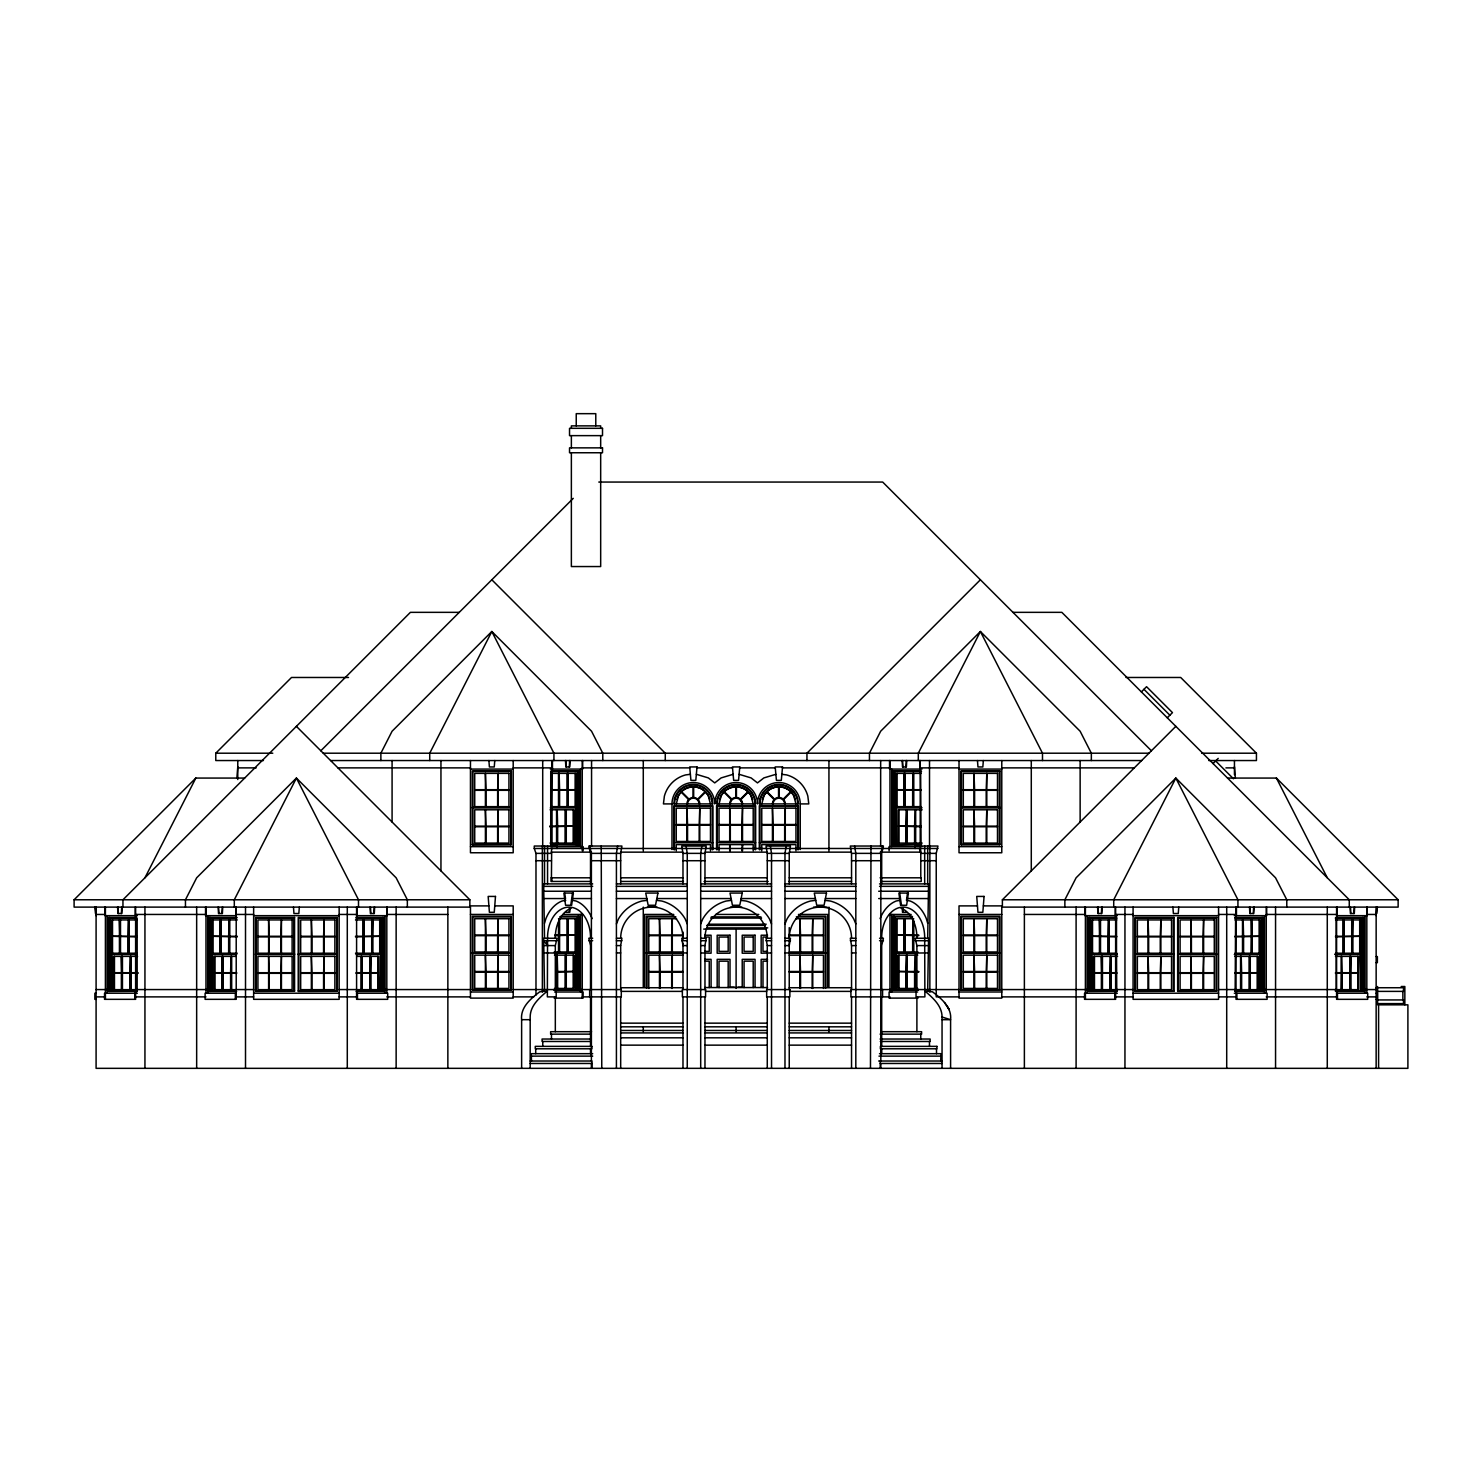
<?xml version="1.0" encoding="UTF-8"?>
<svg xmlns="http://www.w3.org/2000/svg" width="1482" height="1482" viewBox="0 0 1482 1482"><rect width="100%" height="100%" fill="white"/><g stroke="black" fill="none" stroke-linecap="round" stroke-linejoin="round"><path stroke-width="1.5" d="M521.627 1068.337L521.627 1019.672C520.293 1007.278 530.871 998.516 539.726 991.828L547.358 990.995C539.485 997.775 530.13 1005.722 530.185 1017.041L530.185 1068.337M121.376 913.523L121.728 907.114M122.154 907.114L121.802 913.523L117.93 913.523L117.578 907.114M221.948 913.523L222.3 907.114M222.726 907.114L222.393 913.523L218.502 913.523L218.15 907.114M373.872 913.523L374.224 907.114M374.65 907.114L374.298 913.523L370.407 913.523L370.074 907.114M569.292 766.954L569.644 760.544M570.07 760.544L569.736 766.954L565.846 766.954L565.494 760.544M569.292 912.301L569.533 908.021M569.959 908.133L569.736 912.301L565.846 912.301M905.947 766.954L906.299 760.544M906.743 760.544L906.391 766.954L902.501 766.954L902.149 760.544M1101.385 913.523L1101.737 907.114M1102.163 907.114L1101.811 913.523L1097.921 913.523L1097.588 907.114M1253.29 913.523L1253.642 907.114M1254.087 907.114L1253.735 913.523L1249.845 913.523L1249.493 907.114M1353.881 913.523L1354.215 907.114M1354.659 907.114L1354.307 913.523L1350.417 913.523L1350.065 907.114M299.327 907.114L298.845 913.523L293.955 913.523L293.473 907.114M494.766 760.544L494.266 766.954L489.393 766.954L488.893 760.544M983.344 760.544L982.844 766.954L977.953 766.954L977.472 760.544M1178.764 907.114L1178.264 913.523L1173.392 913.523L1172.892 907.114M674.458 803.911L675.107 799.002A18.914 18.914 0 0 1 711.638 799.002L712.268 803.911M676.292 803.911L678.589 795.371L681.535 791.647A16.469 16.469 0 0 1 693.057 786.886L693.669 786.886A16.469 16.469 0 0 1 705.191 791.647L708.137 795.371L710.434 803.911M686.944 803.911L686.981 803.596A5.817 5.817 0 0 1 688.648 799.613L681.109 792.073M687.574 803.911L687.759 802.41A5.798 5.798 0 0 1 698.967 802.41L699.171 803.911M717.195 803.911L717.844 799.002A18.914 18.914 0 0 1 754.375 799.002L755.023 803.911M719.048 803.911L721.345 795.371L724.29 791.647A16.469 16.469 0 0 1 735.813 786.886L736.424 786.886A16.469 16.469 0 0 1 747.928 791.647L750.892 795.371L753.171 803.911M729.7 803.911L729.737 803.596A5.817 5.817 0 0 1 731.386 799.613L723.864 792.073M730.311 803.911L730.515 802.41A5.798 5.798 0 0 1 741.722 802.41L741.908 803.911M759.951 803.911L760.599 799.002A18.914 18.914 0 0 1 797.131 799.002L797.779 803.911M761.804 803.911L764.082 795.371L767.046 791.647A16.469 16.469 0 0 1 778.55 786.886L779.162 786.886A16.469 16.469 0 0 1 790.684 791.647L793.648 795.371L795.927 803.911M772.455 803.911L772.493 803.596A5.817 5.817 0 0 1 774.141 799.613L766.62 792.073M773.067 803.911L773.271 802.41A5.798 5.798 0 0 1 784.46 802.41L784.663 803.911M570.774 905.261L572.497 893.053M907.503 893.053L906.484 900.334L910.096 901A37.772 26.713 -90 0 1 926.324 918.599L927.695 923.305M551.878 848.482L551.23 852.15L591.522 852.15M551.434 877.807L551.656 852.15M927.695 938.254L928.566 883.902L879.548 883.902M927.695 989.568L928.566 938.254L915.172 938.254L916.895 945.59L916.895 989.568M620.68 883.902L620.68 853.373L621.903 846.037L588.799 846.037L590.521 853.373L590.521 883.902M620.68 989.568L620.68 945.59L621.903 938.254L616.419 938.254M704.969 883.902L704.969 853.373L706.192 846.037L681.757 846.037L682.98 853.373L682.98 883.902M704.969 989.568L704.969 945.59L706.192 938.254L700.69 938.254M789.239 883.902L789.239 853.373L790.462 846.037L766.046 846.037L767.268 853.373L767.268 883.902M784.978 938.254L790.462 938.254L789.239 945.59L784.978 945.59M544.524 923.305L545.913 918.599A37.772 26.713 -90 0 1 562.123 901L565.753 900.334M555.324 989.568L555.324 945.59L557.047 938.254L543.672 938.254L544.524 989.568M880.827 1061.019L880.827 853.373L882.568 846.037M879.548 938.254L883.42 938.254L881.697 945.59L881.697 989.568M959.021 996.886L936.235 996.886L936.235 853.373L937.958 846.037L915.172 846.037L915.172 848.482M616.419 923.934L618.457 918.988A38.532 38.532 0 0 1 641.854 901.037L647.189 900.334M700.69 923.934L702.746 918.988A38.532 38.532 0 0 1 726.143 901.037L731.46 900.334M784.978 923.934L787.016 918.988A38.532 38.532 0 0 1 810.413 901.037L815.748 900.334M144.94 877.807L195.828 778.069L244.678 778.069M263.425 760.544L215.779 760.544L215.779 753.208L291.509 677.478L348.511 677.478M296.4 726.347L469.85 899.778L469.85 907.114L74.1 907.114L74.1 899.778L195.828 778.069M320.834 750.763L573.256 498.341M705.191 791.647L697.652 799.187A5.817 5.817 0 0 0 693.669 797.52L693.669 786.886M705.617 792.073L698.096 799.613A5.817 5.817 0 0 1 699.745 803.596L699.782 803.911M747.928 791.647L740.407 799.187A5.817 5.817 0 0 0 736.424 797.52L736.424 786.886M748.373 792.073L740.833 799.613A5.817 5.817 0 0 1 742.482 803.596L742.538 803.911M980.399 579.777L806.949 753.208L806.949 760.544M790.684 791.647L783.163 799.187A5.817 5.817 0 0 0 779.162 797.52L779.162 786.886M791.11 792.073L783.589 799.613A5.817 5.817 0 0 1 785.238 803.596L785.275 803.911M1141.362 691.89L1146.549 686.703L1172.466 712.62L1167.279 717.788M1227.541 778.069L1276.41 778.069L1398.137 899.778L1398.137 907.114L1002.388 907.114L1002.388 899.778L1175.837 726.347M1213.054 763.563L1218.223 758.376M899.889 900.334L896.277 901A37.772 26.713 90 0 0 880.049 918.599M690.371 774.308L685.592 774.919A29.992 29.992 0 0 0 664.381 796.13L663.436 803.911L671.994 803.911A21.378 21.378 0 0 1 693.372 782.533A21.378 21.378 0 0 1 714.732 803.911A21.378 21.378 0 0 1 736.109 782.533A21.378 21.378 0 0 1 757.487 803.911A21.378 21.378 0 0 1 778.865 782.533A21.378 21.378 0 0 1 800.243 803.911L800.243 849.519M733.127 774.308L721.123 777.92L714.732 782.904L708.359 777.92L696.355 774.308M775.864 774.308L763.86 777.92L757.487 782.904L751.115 777.92L739.11 774.308M921.063 770.918L892.998 770.918L892.998 844.814L893.424 770.918M921.582 844.314L893.868 844.777L893.868 771.529L921.508 771.529M897.314 844.314L896.017 844.518L896.017 807.69M136.492 991.347L136.492 917.488L108.427 917.488L108.427 991.384L108.853 917.488M136.992 953.945L111.669 953.945L111.872 991.032L109.279 991.347L109.279 918.099L136.918 918.099L136.918 991.236M112.743 990.884L111.446 991.087L111.446 954.26M237.064 917.488L208.999 917.488L208.999 991.384L209.425 917.488M212.445 954.575L212.445 991.032L209.87 991.347L209.87 918.099L236.638 918.099M213.315 990.884L212.019 991.087L212.241 953.945L235.268 953.945M912.004 916.284L892.998 916.284L892.998 990.18L893.424 916.284M916.969 989.661L893.868 990.124L893.868 916.895L912.579 916.895M897.314 989.661L896.017 989.865L896.017 918.71L913.727 918.71M1116.057 917.488L1116.502 991.347L1116.502 917.488L1088.436 917.488L1088.436 991.384L1088.862 917.488M1117.002 953.945L1091.66 953.945L1091.882 991.032L1089.289 991.347L1089.289 918.099L1116.928 918.099M1092.753 990.884L1091.456 991.087L1091.456 954.26M942.052 1068.337L942.052 1017.041C942.089 1005.722 932.752 997.775 924.879 990.995L932.511 991.828C941.366 998.535 951.944 1007.297 950.592 1019.69L950.592 1068.337M915.024 809.802L914.598 826.141M1251.79 919.952L1252.216 936.272M915.024 955.149L914.598 971.488M598.784 482.058L882.679 482.058L1151.403 750.763M459.253 612.344L410.403 612.344L122.95 899.778L122.95 907.114M1012.966 612.344L1061.834 612.344L1349.268 899.778L1349.268 907.114M1125.987 677.478L1180.709 677.478L1256.44 753.208L1256.44 760.544L1208.812 760.544M215.779 753.208L272.781 753.208M323.28 753.208L1148.958 753.208M1201.717 753.208L1256.44 753.208M330.597 760.544L1141.622 760.544M237.768 766.657L236.861 778.328M1234.45 766.657L1235.377 778.328M237.768 767.88L256.164 767.88M337.933 767.88L470.461 767.88M513.198 767.88L552.026 767.88M582.259 767.88L689.778 767.88M696.948 767.88L732.534 767.88M739.685 767.88L775.29 767.88M782.44 767.88L889.978 767.88M920.211 767.88L959.021 767.88M1001.776 767.88L1134.304 767.88M1225.91 767.88L1234.45 767.88M470.461 769.084L513.198 769.084M550.304 769.084L582.685 769.084L582.685 760.544M921.934 769.084L889.552 769.084L889.552 760.544M959.021 769.084L1001.776 769.084M550.952 773.363L576.202 773.363L576.202 806.653L550.952 806.653M921.285 773.363L896.017 773.363L896.017 806.653L921.285 806.653M474.722 789.702L485.411 789.702L485.411 773.363L486.022 789.702L497.637 789.702L498.248 773.363L498.248 789.702L508.937 789.702M550.952 789.702L575.776 789.702L550.952 790.314M921.285 789.702L896.462 789.702L921.285 790.314M963.3 789.702L973.989 789.702L973.989 773.363L974.6 789.702L986.197 789.702L986.808 773.363L986.808 789.702L997.497 789.702M474.722 790.314L485.411 790.314L485.411 806.653M508.937 790.314L498.248 790.314L498.248 806.653M963.3 790.314L973.989 790.314L973.989 806.653M997.497 790.314L986.808 790.314L986.808 806.653M800.243 803.911L808.783 803.911L807.838 796.13A29.992 29.992 0 0 0 786.627 774.919L781.866 774.308M472.295 807.357L511.364 807.357M550.656 807.357L575.998 807.357L575.776 844.462M921.582 807.357L896.24 807.357L896.462 844.462M960.855 807.357L999.942 807.357M472.295 807.875L511.364 807.875M550.304 807.875L577.943 807.875M894.294 807.875L921.934 807.875M960.855 807.875L999.942 807.875M550.081 809.802L574.256 809.802L574.256 843.091L550.081 843.091M922.156 809.802L897.962 809.802L897.962 843.091L922.156 843.091M676.255 824.511L686.944 824.511L686.944 808.172L687.555 824.511L699.171 824.511L699.782 808.172L699.782 824.511L710.471 824.511M719.011 824.511L729.7 824.511L729.7 808.172L730.311 824.511L741.908 824.511L742.519 808.172L742.519 824.511L753.208 824.511M761.767 824.511L772.455 824.511L772.455 808.172L773.067 824.511L784.663 824.511L785.275 808.172L785.275 824.511L795.964 824.511M676.255 825.122L686.944 825.122L686.944 841.461M710.471 825.122L699.782 825.122L699.782 841.461M719.011 825.122L729.7 825.122L729.7 841.461M753.208 825.122L742.519 825.122L742.519 841.461M761.767 825.122L772.455 825.122L772.455 841.461M795.964 825.122L785.275 825.122L785.275 841.461M474.722 826.141L485.411 826.141L485.411 809.802L486.022 826.141L497.637 826.141L498.248 809.802L498.248 826.141L508.937 826.141M549.655 826.141L573.83 826.141L549.655 826.752M921.341 826.141L898.388 826.141L921.341 826.752M963.3 826.141L973.989 826.141L973.989 809.802L974.6 826.141L986.197 826.141L986.808 809.802L986.808 826.141L997.497 826.141M474.722 826.752L485.411 826.752L485.411 843.091M508.937 826.752L498.248 826.752L498.248 843.091M963.3 826.752L973.989 826.752L973.989 843.091M997.497 826.752L986.808 826.752L986.808 843.091M673.828 842.684L712.916 842.684M716.566 842.684L755.653 842.684M759.321 842.684L798.409 842.684M472.295 844.518L511.364 844.462M550.656 844.314L576.646 844.462L576.646 807.69M960.855 844.314L999.942 844.314M579.221 844.814L551.156 844.777L551.156 770.918L579.221 770.918L579.221 844.814L576.202 844.462L576.202 807.69M892.998 844.814L921.063 844.666L920.637 770.918M470.461 846.648L513.198 846.648M550.304 846.648L583.111 846.648L583.111 850.724M921.934 846.648L889.107 846.648L889.107 850.724M959.021 846.648L1001.776 846.648M557.047 848.482L557.047 846.037L534.261 846.037L534.261 848.482L937.958 848.482M620.995 852.15L682.683 852.15M705.265 852.15L766.954 852.15M789.554 852.15L851.242 852.15M880.271 852.15L921.007 852.15L920.359 848.482M534.261 848.482L535.984 853.373L551.434 853.373M589.669 846.037L591.392 853.373L620.68 853.373M682.98 853.373L704.969 853.373M767.268 853.373L789.239 853.373M881.697 883.902L881.697 853.373L883.42 846.037L850.316 846.037L851.539 853.373L880.827 853.373M920.563 852.15L920.785 853.373L936.235 853.373M535.984 860.709L551.434 860.709M591.392 860.709L620.68 860.709M682.98 860.709L704.969 860.709M767.268 860.709L789.239 860.709M851.539 860.709L880.827 860.709M920.785 860.709L936.235 860.709M590.318 877.807L551.008 877.807L551.008 881.457L590.318 881.457M620.68 877.807L682.98 877.807M704.969 877.807L767.268 877.807M789.239 877.807L851.539 877.807M880.067 877.807L921.211 877.807L921.211 881.457L880.512 881.457M620.68 881.457L683.443 881.457M704.043 881.457L768.176 881.457M788.795 881.457L851.539 881.457M592.689 883.902L543.672 883.902L544.524 938.254M616.419 883.902L687.259 883.902M700.69 883.902L771.529 883.902M784.978 883.902L855.818 883.902M543.672 886.347L592.689 886.347M616.419 886.347L687.259 886.347M700.69 886.347L771.529 886.347M784.978 886.347L855.818 886.347M879.548 886.347L928.566 886.347M544.524 891.238L591.318 891.238M616.419 891.238L687.259 891.238M700.69 891.238L771.529 891.238M784.978 891.238L855.818 891.238M878.678 891.238L927.695 891.238M544.524 898.555L565.513 898.555L564.716 893.053M572.589 898.555L591.448 898.555M616.419 898.555L646.837 898.555M656.841 898.555L687.259 898.555M700.69 898.555L731.108 898.555M741.111 898.555L771.529 898.555M784.978 898.555L815.396 898.555M825.4 898.555L855.818 898.555M878.678 898.555L899.648 898.555M906.725 898.555L927.695 898.555M74.1 899.778L469.85 899.778M1002.388 899.778L1398.137 899.778M488.893 905.891L470.461 905.891L470.461 998.108L513.198 998.108L513.198 905.891L494.766 905.891M977.472 905.891L959.021 905.891L959.021 998.108L1001.776 998.108L1001.776 905.891L983.344 905.891M647.393 907.114L657.045 907.114M730.385 907.114L741.852 907.114M813.562 907.114L827.067 907.114M906.391 912.301L902.501 912.301L902.279 908.133M95.478 913.523L94.867 907.114M1376.759 913.523L1377.371 907.114M96.089 914.45L105.407 914.45M135.622 914.45L205.979 914.45M236.212 914.45L253.644 914.45M339.156 914.45L356.588 914.45M386.821 914.45L447.86 914.45M470.461 914.45L513.198 914.45M563.253 914.45L582.685 914.45M673.754 914.45L644.503 914.45L644.503 987.29M715.695 914.45L758.803 914.45M798.465 914.45L827.716 914.45L827.716 987.29M889.552 914.45L911.134 914.45M959.021 914.45L1001.776 914.45M1024.377 914.45L1085.398 914.45M1115.631 914.45L1133.082 914.45M1218.574 914.45L1236.025 914.45M1266.258 914.45L1336.597 914.45M1366.83 914.45L1376.148 914.45M96.089 915.672L95.478 907.114M137.363 915.672L104.963 915.672L104.963 907.114M236.212 915.672L205.553 915.672L205.553 907.114M253.644 915.672L339.156 915.672M356.588 915.672L387.247 915.672L387.247 907.114M1117.354 915.672L1084.972 915.672L1084.972 907.114M1133.082 915.672L1218.574 915.672M1234.302 915.672L1266.684 915.672L1266.684 907.114M1336.597 915.672L1367.256 915.672L1367.256 907.114M1376.148 915.672L1376.759 907.114M560.659 916.284L579.221 916.284L579.221 990.18L553.898 990.18M674.106 916.284L646.337 916.284L646.337 987.864M798.298 916.284L825.882 916.284L825.882 987.864M559.659 916.895L578.369 916.895L578.369 990.013M675.903 916.895L646.949 916.895L646.949 987.827M711.267 916.895L760.97 916.895M796.316 916.895L825.27 916.895L825.27 987.734M356.162 917.488L383.801 917.488L383.801 991.384L356.162 991.384M1235.154 917.488L1263.238 917.488L1263.238 991.384L1235.154 991.347L1235.599 917.488M356.162 918.099L382.93 918.099L382.93 991.236M710.656 918.099L761.563 918.099M1234.728 918.099L1262.368 918.099L1262.368 991.236M1335.301 918.099L1362.94 918.099L1362.94 991.236M558.51 918.71L576.202 918.71L576.202 989.809L579.221 990.18M676.57 918.71L648.783 918.71L648.783 952L682.98 952M795.667 918.71L823.455 918.71L823.455 952L789.239 952M136.714 919.933L111.446 919.933L111.446 953.222L136.714 953.222M237.287 919.933L212.019 919.933L212.019 953.222L237.287 953.222M355.513 919.933L380.781 919.933L380.781 953.222L355.513 953.222M1116.706 919.933L1091.456 919.933L1091.456 953.222L1116.706 953.222M1234.951 919.933L1260.2 919.933L1260.2 953.222L1234.951 953.222M1335.523 919.933L1360.791 919.933L1360.791 953.222L1335.523 953.222M708.34 924.212L766.194 924.212M706.747 925.435L765.49 925.435M706.747 927.88L767.75 927.88M703.709 929.103L766.194 929.103M474.722 935.049L485.411 935.049L485.411 918.71L486.022 935.049L497.637 935.049L498.248 918.71L498.248 935.049L508.937 935.049M554.731 935.049L575.776 935.049L554.731 935.661M648.783 935.049L659.471 935.049L659.471 918.71L660.083 935.049L671.679 935.049L672.291 918.71L672.291 935.049L682.98 935.049M704.654 935.216L711.082 935.216L711.082 953.222L700.69 952.926M767.565 935.216L761.155 935.216L761.155 953.222L771.529 952.926M789.239 935.049L799.928 935.049L799.928 918.71L800.539 935.049L812.155 935.049L812.766 918.71L812.766 935.049L823.455 935.049M918.747 935.049L896.462 935.049L918.747 935.661M963.3 935.049L973.989 935.049L973.989 918.71L974.6 935.049L986.197 935.049L986.808 918.71L986.808 935.049L997.497 935.049M474.722 935.661L485.411 935.661L485.411 952M508.937 935.661L498.248 935.661L498.248 952M648.783 935.661L659.471 935.661L659.471 952M682.98 935.661L672.291 935.661L672.291 952M789.239 935.661L799.928 935.661L799.928 952M823.455 935.661L812.766 935.661L812.766 952M963.3 935.661L973.989 935.661L973.989 952M997.497 935.661L986.808 935.661L986.808 952M136.714 936.272L111.872 936.272L136.714 936.883M237.287 936.272L212.445 936.272L237.287 936.883M257.924 936.272L268.613 936.272L268.613 919.933L269.224 936.272L280.82 936.272L281.432 919.933L281.432 936.272L292.121 936.272M300.679 936.272L311.368 936.272L311.368 919.933L311.98 936.272L323.576 936.272L324.188 919.933L324.188 936.272L334.876 936.272M355.513 936.272L380.355 936.272L355.513 936.883M1116.706 936.272L1091.882 936.272L1116.706 936.883M1137.361 936.272L1148.05 936.272L1148.05 919.933L1148.643 936.272L1160.258 936.272L1160.869 919.933L1160.869 936.272L1171.558 936.272M1180.098 936.272L1190.787 936.272L1190.787 919.933L1191.398 936.272L1203.014 936.272L1203.625 919.933L1203.625 936.272L1214.295 936.272M1234.951 936.272L1259.774 936.272L1234.951 936.883M1335.523 936.272L1360.346 936.272L1335.523 936.883M257.924 936.883L268.613 936.883L268.613 953.222M292.121 936.883L281.432 936.883L281.432 953.222M300.679 936.883L311.368 936.883L311.368 953.222M334.876 936.883L324.188 936.883L324.188 953.222M704.654 937.032L709.248 937.032L709.248 951.388L704.654 951.388M767.565 937.032L762.989 937.032L762.989 951.388L767.565 951.388M1137.361 936.883L1148.05 936.883L1148.05 953.222M1171.558 936.883L1160.869 936.883L1160.869 953.222M1180.098 936.883L1190.787 936.883L1190.787 953.222M1214.295 936.883L1203.625 936.883L1203.625 953.222M592.689 938.254L588.799 938.254L590.521 945.59L590.521 989.568M687.259 938.254L681.757 938.254L682.98 945.59L687.259 945.59M771.529 938.254L766.046 938.254L767.268 945.59L767.268 989.568M855.818 938.254L850.316 938.254L851.539 945.59L851.539 989.568M557.047 940.7L543.672 940.7L547.562 945.59L546.691 940.7M588.799 940.7L592.689 940.7M616.419 940.7L621.903 940.7M681.757 940.7L687.259 940.7M700.69 940.7L706.192 940.7M766.046 940.7L771.529 940.7M784.978 940.7L790.462 940.7M850.316 940.7L855.818 940.7M879.548 940.7L883.42 940.7M915.172 940.7L928.566 940.7M544.524 945.59L555.324 945.59M616.419 945.59L620.68 945.59M700.69 945.59L704.969 945.59M767.268 945.59L771.529 945.59M851.539 945.59L855.818 945.59M916.895 945.59L927.695 945.59M554.231 952L576.202 952M896.017 952L918.006 952M472.295 952.722L511.364 952.722M555.268 952.722L575.998 952.722M646.337 952.722L683.128 952.722M789.109 952.722L825.882 952.722M896.24 952.722L916.969 952.722M960.855 952.722L999.942 952.722M472.295 953.222L511.364 953.222M544.524 952.926L577.943 953.222M616.419 952.926L620.68 952.926M646.337 953.222L687.259 952.926M784.978 952.926L825.882 953.222M851.539 952.926L855.818 952.926M894.294 953.222L927.695 952.926M960.855 953.222L999.942 953.222M255.478 953.945L294.566 953.945M298.234 953.945L337.322 953.945M357.533 953.945L380.559 953.945L380.355 991.032L381.207 954.26M1134.916 953.945L1174.003 953.945M1177.653 953.945L1216.741 953.945M1234.654 953.945L1259.996 953.945L1259.996 990.884L1234.654 990.884M1335.226 953.945L1360.569 953.945L1360.791 991.032L1363.811 991.384L1363.811 917.488L1336.171 917.488L1336.171 991.384L1363.811 991.384M109.724 954.445L137.363 954.445M210.296 954.445L236.712 954.445M255.478 954.445L294.566 954.445M298.234 954.445L337.322 954.445M356.088 954.445L382.504 954.445M1089.715 954.445L1117.354 954.445M1134.916 954.445L1174.003 954.445M1177.653 954.445L1216.741 954.445M1234.302 954.445L1261.942 954.445M1334.874 954.445L1362.514 954.445M554.472 955.149L574.256 955.149L574.256 988.438L554.472 988.438M682.98 955.149L648.783 955.149L648.783 988.438M789.239 955.149L823.455 955.149L823.455 988.438M917.747 955.149L897.962 955.149L897.962 988.438L917.747 988.438M137.567 956.372L113.392 956.372L113.392 989.661L137.567 989.661M235.953 956.372L213.964 956.372L213.964 989.661L235.953 989.661M356.847 956.372L378.836 956.372L378.836 989.661L356.847 989.661M1117.576 956.372L1093.401 956.372L1093.401 989.661L1117.576 989.661M1234.895 956.372L1258.255 956.372L1258.255 989.661L1234.895 989.661M1335.467 956.372L1358.846 956.372L1358.846 989.661L1335.467 989.661M1376.148 956.575L1377.371 956.575L1377.371 962.689L1376.148 962.689M704.654 959.336L711.082 959.336L711.082 987.086M767.565 959.336L761.155 959.336L761.155 987.086M704.654 961.17L709.248 961.17L709.248 987.568M767.565 961.17L762.989 961.17L762.989 987.568M474.722 971.488L485.411 971.488L485.411 955.149L486.022 971.488L497.637 971.488L498.248 955.149L498.248 971.488L508.937 971.488M648.783 971.488L659.471 971.488L659.471 955.149L660.083 971.488L671.679 971.488L672.291 955.149L672.291 971.488L682.98 971.488M789.239 971.488L799.928 971.488L799.928 955.149L800.539 971.488L812.155 971.488L812.766 955.149L812.766 971.488L823.455 971.488M918.803 971.488L898.388 971.488L918.803 972.099M963.3 971.488L973.989 971.488L973.989 955.149L974.6 971.488L986.197 971.488L986.808 955.149L986.808 971.488L997.497 971.488M474.722 972.099L485.411 972.099L485.411 988.438M508.937 972.099L498.248 972.099L498.248 988.438M648.783 972.099L659.471 972.099L659.471 988.438M682.98 972.099L672.291 972.099L672.291 988.438M789.239 972.099L799.928 972.099L799.928 988.438M823.455 972.099L812.766 972.099L812.766 988.438M963.3 972.099L973.989 972.099L973.989 988.438M997.497 972.099L986.808 972.099L986.808 988.438M138.011 972.711L113.818 972.711L138.011 973.322M236.694 972.711L214.39 972.711L236.694 973.322M257.924 972.711L268.613 972.711L268.613 956.372L269.224 972.711L280.82 972.711L281.432 956.372L281.432 972.711L292.121 972.711M300.679 972.711L311.368 972.711L311.368 956.372L311.98 972.711L323.576 972.711L324.188 956.372L324.188 972.711L334.876 972.711M356.106 972.711L378.41 972.711L356.106 973.322M1116.761 972.711L1093.827 972.711L1116.761 973.322M1137.361 972.711L1148.05 972.711L1148.05 956.372L1148.643 972.711L1160.258 972.711L1160.869 956.372L1160.869 972.711L1171.558 972.711M1180.098 972.711L1190.787 972.711L1190.787 956.372L1191.398 972.711L1203.014 972.711L1203.625 956.372L1203.625 972.711L1214.295 972.711M1234.895 972.711L1257.829 972.711L1234.895 973.322M1335.467 972.711L1358.401 972.711L1335.467 973.322M257.924 973.322L268.613 973.322L268.613 989.661M292.121 973.322L281.432 973.322L281.432 989.661M300.679 973.322L311.368 973.322L311.368 989.661M334.876 973.322L324.188 973.322L324.188 989.661M1137.361 973.322L1148.05 973.322L1148.05 989.661M1171.558 973.322L1160.869 973.322L1160.869 989.661M1180.098 973.322L1190.787 973.322L1190.787 989.661M1214.295 973.322L1203.625 973.322L1203.625 989.661M1401.175 986.512L1404.843 986.512L1404.843 1004.833M730.626 987.123L734.275 987.123M737.943 987.123L741.611 987.123M620.68 987.734L682.98 987.734M704.654 987.568L767.565 987.568M789.239 987.734L851.539 987.734M1375.722 987.734L1403.491 987.734L1403.491 991.384L1376.648 991.384M96.089 989.568L107.13 989.568M135.622 989.568L207.702 989.568M236.212 989.568L253.644 989.568M339.156 989.568L356.588 989.568M385.098 989.568L470.461 989.568M513.198 989.568L556.195 989.568L556.195 996.886L547.358 996.886L547.562 937.495A30.381 21.489 -90 0 1 569.051 907.114A30.381 21.489 -90 0 1 590.521 937.495L590.521 938.254M580.518 989.568L589.706 989.568M591.392 989.568L621.291 989.568L621.291 996.886L591.392 996.886M891.701 989.568L850.927 989.568L850.927 996.886L889.978 996.886L889.978 998.108M959.021 989.568L916.043 989.568L916.043 996.886L924.879 996.886L924.675 937.495A30.381 21.489 -90 0 0 903.186 907.114A30.381 21.489 -90 0 0 881.697 937.495L881.697 938.254M1001.776 989.568L1087.14 989.568M1115.631 989.568L1133.082 989.568M1218.574 989.568L1236.025 989.568M1264.517 989.568L1336.597 989.568M1365.107 989.568L1376.148 989.568M472.295 989.661L511.364 989.809L472.295 990.18L472.295 916.284L511.364 916.284L511.364 990.18M555.268 989.661L576.646 989.809L576.646 953.037M999.942 989.661L960.855 989.809L999.942 990.013M892.998 990.18L918.34 990.18M111.669 990.884L136.992 990.884M212.241 990.884L235.268 990.884M255.478 990.884L294.566 990.884M298.234 990.884L337.322 990.884M357.533 990.884L380.559 990.884M1091.66 990.884L1117.002 990.884M1134.916 990.884L1174.003 990.884M1177.653 990.884L1216.741 990.884M1335.226 990.884L1360.569 990.884M108.427 991.384L137.363 991.236L136.066 991.384L136.066 917.488M208.999 991.384L236.638 991.384M621.291 991.384L682.368 991.384M705.58 991.384L766.657 991.384M789.85 991.384L850.927 991.384M1088.436 991.384L1116.928 991.236M470.461 991.995L513.198 991.995M554.62 991.995L583.111 991.995L583.111 998.108L554.175 998.108M917.617 991.995L889.107 991.995L889.107 998.108L918.043 998.108M959.021 991.995L1001.776 991.995M96.089 993.218L94.867 993.218L94.867 999.331L96.089 999.331M137.363 993.218L104.537 993.218L104.537 999.331L135.622 999.331L135.622 907.114M236.212 993.218L205.109 993.218L205.109 999.331L236.212 999.331L236.212 907.114M253.644 993.218L339.156 993.218M356.588 993.218L387.691 993.218L387.691 999.331L356.588 999.331L356.588 907.114M1117.354 993.218L1084.546 993.218L1084.546 999.331L1115.631 999.331L1115.631 907.114M1133.082 993.218L1218.574 993.218M1234.302 993.218L1267.11 993.218L1267.11 999.331L1236.025 999.331L1236.025 907.114M1336.597 993.218L1367.701 993.218L1367.701 999.331L1336.597 999.331L1336.597 907.114M1376.148 993.218L1377.371 993.218L1377.371 999.331L1376.148 999.331M96.089 996.886L105.407 996.886M135.622 996.886L205.979 996.886M236.212 996.886L253.644 996.886M339.156 996.886L356.588 996.886M386.821 996.886L470.461 996.886M513.198 996.886L533.705 996.886M582.259 996.886L589.706 996.886M1001.776 996.886L1085.398 996.886M1115.631 996.886L1133.082 996.886M1218.574 996.886L1236.025 996.886M1266.258 996.886L1336.597 996.886M1366.83 996.886L1376.148 996.886M1376.648 999.942L1403.491 999.942L1403.491 1003.61L1376.648 1003.61M942.052 1019.69L950.592 1019.69L942.052 1017.041M620.68 1023.154L682.98 1023.154M704.969 1023.154L767.268 1023.154M789.239 1023.154L851.539 1023.154M620.68 1026.822L682.98 1026.822M704.969 1026.822L767.268 1026.822M789.239 1026.822L851.539 1026.822M620.68 1030.472L682.98 1030.472M704.969 1030.472L767.268 1030.472M789.239 1030.472L851.539 1030.472M591.559 1031.694L550.637 1031.694L550.637 1034.14L591.299 1034.14M880.66 1031.694L921.6 1031.694L921.6 1034.14L880.067 1034.14M620.68 1032.917L682.98 1032.917M704.969 1032.917L767.268 1032.917M789.239 1032.917L851.539 1032.917M620.68 1037.808L682.98 1037.808M704.969 1037.808L767.268 1037.808M789.239 1037.808L851.539 1037.808M589.892 1039.03L542.079 1039.03L542.079 1041.476L590.54 1041.476M880.067 1039.03L930.14 1039.03L930.14 1041.476L880.308 1041.476M620.68 1045.143L682.98 1045.143M704.969 1045.143L767.268 1045.143M789.239 1045.143L851.539 1045.143M592.707 1053.683L531.278 1053.683L531.482 1061.019M879.511 1053.683L940.94 1053.683L940.737 1061.019M531.278 1056.129L592.707 1056.129M878.974 1056.129L940.94 1056.129M530.185 1061.019L591.985 1061.019L592.022 1068.337M878.678 1061.019L942.052 1061.019M530.185 1063.465L592.022 1063.465M880.215 1063.465L942.052 1063.465M521.627 1019.672L530.185 1019.69M906.391 809.82L905.947 826.141M1341.784 956.372L1342.21 972.711M906.391 955.168L905.947 971.488M1263.238 991.384L1260.2 991.032L1260.2 954.26M383.801 991.384L380.781 991.032L380.781 954.26M825.048 900.334L830.365 901.037A38.532 38.532 0 0 1 853.762 918.988L855.818 923.934M740.759 900.334L746.094 901.037A38.532 38.532 0 0 1 769.491 918.988L771.529 923.934M656.489 900.334L661.806 901.037A38.532 38.532 0 0 1 685.203 918.988L687.259 923.934M572.33 900.334L575.961 901A37.772 26.713 90 0 1 592.17 918.599M1143.956 689.297L1169.872 715.195M1215.648 760.97L1233.45 778.791M767.046 791.647L774.567 799.187A5.817 5.817 0 0 1 778.55 797.52L778.55 786.886M724.29 791.647L731.83 799.187A5.817 5.817 0 0 1 735.813 797.52L735.813 786.886M491.82 579.777L665.27 753.208L665.27 760.544M681.535 791.647L689.074 799.187A5.817 5.817 0 0 1 693.057 797.52L693.057 786.886M740.222 799.798L740.407 800.039A5.206 5.206 0 0 1 741.871 803.596M944.516 1002.517L949.147 1009.705L947.832 1007.093M1276.41 778.069L1327.279 877.807M919.488 848.482L920.137 852.15M899.722 893.053L901.464 905.261M1350.51 907.114L1350.843 913.523M1249.919 907.114L1250.271 913.523M1098.014 907.114L1098.366 913.523M902.575 760.544L902.927 766.954M902.705 908.021L902.927 912.301M565.92 760.544L566.272 766.954M370.5 907.114L370.852 913.523M218.576 907.114L218.928 913.523M118.004 907.114L118.356 913.523M1402.88 991.384L1402.88 999.942M1378.593 1068.337L1378.593 1004.833L1407.9 1004.833L1407.9 1068.337L96.089 1068.337L96.089 907.114M1377.575 986.512L1377.575 1004.833M1376.148 907.114L1376.148 1068.337M1366.83 907.114L1366.83 993.218M1365.107 915.672L1365.107 993.218M1363.366 917.488L1363.366 991.347M1362.514 917.488L1362.514 991.236M1362.088 918.099L1362.088 991.236M1361.217 954.26L1361.217 991.032L1360.346 954.575M1359.698 919.933L1359.698 953.222M1357.753 956.372L1357.753 989.661M1352.788 936.272L1352.788 919.933L1352.362 936.272M1352.788 936.883L1352.788 953.222M1352.362 936.883L1352.362 953.222M1352.14 919.952L1352.14 936.272M1352.14 936.883L1352.14 953.222M1351.714 919.952L1351.714 936.272M1351.714 936.883L1351.714 953.222M1350.843 972.711L1350.843 956.372L1350.417 972.711M1350.843 973.322L1350.843 989.661M1350.417 973.322L1350.417 989.661M1350.195 956.39L1350.195 972.711M1350.195 973.322L1350.195 989.661M1349.769 956.39L1349.769 972.711M1349.769 973.322L1349.769 989.661M1344.155 936.272L1343.729 919.933L1343.729 936.272M1344.155 936.883L1344.155 953.222M1343.729 936.883L1343.729 953.222M1343.507 919.952L1343.507 936.272M1343.507 936.883L1343.507 953.222M1343.081 919.933L1343.081 936.272M1343.081 936.883L1343.081 953.222M1342.21 973.322L1342.21 989.661M1341.136 956.372L1341.136 972.711M1341.136 973.322L1341.136 989.661M1337.468 993.218L1337.468 999.331M1337.023 907.114L1337.023 915.672M1327.279 907.114L1327.279 1068.337M1286.784 907.114L1286.784 899.778L1275.557 877.807L1175.837 778.069L1076.099 877.807L1064.873 899.778L1064.873 907.114M1275.557 907.114L1275.557 1068.337M1266.258 907.114L1266.258 993.218M1264.517 915.672L1264.517 993.218M1262.794 917.488L1262.794 991.347M1261.942 917.488L1261.942 991.236M1261.497 918.099L1261.497 991.236M1260.645 954.26L1260.645 991.032L1259.774 954.575M1259.126 919.933L1259.126 953.222M1257.181 956.372L1257.181 989.661M1252.216 936.883L1252.216 953.222M1251.568 919.952L1251.79 936.272M1251.79 936.883L1251.568 953.222M1251.141 919.952L1251.141 936.272M1251.141 936.883L1251.141 953.222M1250.271 972.711L1250.271 956.372L1249.845 972.711M1250.271 973.322L1250.271 989.661M1249.845 973.322L1249.845 989.661M1249.622 956.39L1249.622 972.711M1249.622 973.322L1249.622 989.661M1249.196 956.39L1249.196 972.711M1249.196 973.322L1249.196 989.661M1243.583 936.272L1243.157 919.933L1242.935 936.272M1243.583 936.883L1243.583 953.222M1242.935 936.883L1243.157 953.222M1242.509 919.933L1242.509 936.272M1242.509 936.883L1242.509 953.222M1241.638 972.711L1241.212 956.372L1241.212 972.711M1241.638 973.322L1241.638 989.661M1241.212 973.322L1241.212 989.661M1240.99 956.39L1240.99 972.711M1240.99 973.322L1240.99 989.661M1240.564 956.372L1240.564 972.711M1240.564 973.322L1240.564 989.661M1237.933 907.114L1237.933 899.778L1175.837 778.069L1113.723 899.778L1113.723 907.114M1236.896 993.218L1236.896 999.331M1236.451 907.114L1236.451 915.672M1234.45 760.544L1234.45 774.697M1226.707 907.114L1226.707 1068.337M1218.574 907.114L1218.574 999.331L1133.082 999.331L1133.082 907.114M1216.129 991.236L1216.129 918.099L1178.264 918.099L1178.264 991.347M1203.014 953.222L1203.014 936.883L1191.398 936.883L1191.398 953.222M1203.014 989.661L1203.014 973.322L1191.398 973.322L1191.398 989.661M1173.392 991.236L1173.392 918.099L1135.527 918.099L1135.527 991.347M1160.258 953.222L1160.258 936.883L1148.643 936.883L1148.643 953.222M1160.258 989.661L1160.258 973.322L1148.643 973.322L1148.643 989.661M1124.949 907.114L1124.949 1068.337M1115.205 907.114L1115.205 915.672M1114.779 993.218L1114.779 999.331M1111.092 956.39L1111.092 972.711M1111.092 973.322L1111.092 989.661M1110.666 956.39L1110.666 972.711M1110.666 973.322L1110.666 989.661M1110.444 972.711L1110.444 956.372L1110.018 972.711M1110.444 973.322L1110.444 989.661M1110.018 973.322L1110.018 989.661M1109.147 919.952L1109.147 936.272M1109.147 936.883L1109.147 953.222M1108.721 919.952L1108.721 936.272M1108.721 936.883L1108.721 953.222M1108.499 936.272L1108.499 919.933L1108.073 936.272M1108.499 936.883L1108.499 953.222M1108.073 936.883L1108.073 953.222M1102.46 956.39L1102.46 972.711M1102.46 973.322L1102.46 989.661M1102.034 956.372L1102.034 972.711M1102.034 973.322L1102.034 989.661M1101.811 972.711L1101.385 956.372L1101.385 972.711M1101.811 973.322L1101.811 989.661M1101.385 973.322L1101.385 989.661M1100.515 919.952L1100.515 936.272M1100.515 936.883L1100.515 953.222M1100.089 919.933L1100.089 936.272M1100.089 936.883L1100.089 953.222M1099.866 936.272L1099.44 919.933L1099.44 936.272M1099.866 936.883L1099.866 953.222M1099.44 936.883L1099.44 953.222M1094.476 956.372L1094.476 989.661M1092.53 919.933L1092.53 953.222M1091.345 760.544L1091.345 753.208L1080.137 731.237L980.399 631.499L880.66 731.237L869.452 753.208L869.452 760.544M1091.011 954.297L1091.011 991.087M1090.159 918.099L1090.159 991.236M1089.715 917.488L1089.715 991.236M1087.14 915.672L1087.14 993.218M1085.398 907.114L1085.398 999.331M1080.137 760.544L1080.137 822.028M1076.099 907.114L1076.099 1068.337M1042.494 760.544L1042.494 753.208L980.399 631.499L918.303 753.208L918.303 760.544M1031.287 760.544L1031.287 870.897M1024.377 907.114L1024.377 1068.337M1001.776 760.544L1001.776 852.761L959.021 852.761L959.021 760.544M999.942 990.18L999.942 916.284L960.855 916.284L960.855 990.18M999.331 844.666L999.331 771.529L961.466 771.529L961.466 844.777M999.331 990.013L999.331 916.895L961.466 916.895L961.466 990.124M986.197 806.653L986.197 790.314L974.6 790.314L974.6 806.653M986.197 843.091L986.197 826.752L974.6 826.752L974.6 843.091M986.197 952L986.197 935.661L974.6 935.661L974.6 952M986.197 988.438L986.197 972.099L974.6 972.099L974.6 988.438M936.513 1048.793L936.513 1053.683M929.862 846.037L929.862 991.995M929.51 760.544L929.51 846.037M929.473 1041.476L929.473 1046.366M928.121 989.568L928.121 990.828M927.695 846.037L927.695 883.902M924.675 846.037L924.675 883.902M920.785 853.373L920.785 877.807M920.767 1034.14L920.767 1039.03M920.211 760.544L920.211 846.648M919.766 760.544L919.766 769.084M916.895 938.254L916.895 937.495A30.381 21.489 -90 0 0 900.982 908.151M916.895 996.886L916.895 1031.694M915.672 809.82L915.672 826.141M915.672 826.752L915.672 843.091M915.672 955.168L915.672 971.488M915.672 972.099L915.672 988.438M914.598 826.752L914.598 843.091M914.598 972.099L914.598 988.438M913.727 773.382L913.727 789.702M913.727 790.314L913.727 806.653M913.727 920.767L913.727 935.049M913.727 935.661L913.727 952M913.301 773.382L913.301 789.702M913.301 790.314L913.301 806.653M913.301 918.729L913.301 935.049M913.301 935.661L913.301 952M913.079 789.702L913.079 773.363L912.653 789.702M913.079 790.314L913.079 806.653M913.079 935.049L913.079 918.71L912.653 935.049M913.079 935.661L913.079 952M912.653 790.314L912.653 806.653M912.653 935.661L912.653 952M907.04 809.82L907.04 826.141M907.04 826.752L907.04 843.091M907.04 955.168L907.04 971.488M907.04 972.099L907.04 988.438M906.595 809.802L906.391 826.141M906.595 826.752L906.391 843.091M906.595 955.149L906.391 971.488M906.391 972.099L906.595 988.438M905.947 826.752L905.947 843.091M905.947 972.099L905.947 988.438M905.094 773.382L905.094 789.702M905.094 790.314L905.094 806.653M905.094 918.729L905.094 935.049M905.094 935.661L905.094 952M904.65 773.363L904.65 789.702M904.65 790.314L904.65 806.653M904.65 918.71L904.65 935.049M904.65 935.661L904.65 952M904.446 789.702L904.02 773.363L904.02 789.702M904.446 790.314L904.446 806.653M904.446 935.049L904.02 918.71L904.02 935.049M904.446 935.661L904.446 952M904.02 790.314L904.02 806.653M904.02 935.661L904.02 952M899.037 809.802L899.037 843.091M899.037 955.149L899.037 988.438M897.11 773.363L897.11 806.653M897.11 918.71L897.11 952M896.462 951.073L896.462 989.809M895.591 807.727L895.591 844.518M895.591 953.074L895.591 989.865M894.72 771.529L894.72 844.666M894.72 916.895L894.72 990.013M894.294 770.918L894.294 844.666M894.294 916.284L894.294 990.013M891.701 769.084L891.701 846.648M891.701 914.45L891.701 991.995M889.978 760.544L889.978 846.648M889.978 914.45L889.978 991.995M882.568 989.568L882.568 996.886M881.697 996.886L881.697 1046.366M881.697 1048.793L881.697 1053.683M881.308 1048.793L881.308 1053.683M880.827 1063.465L880.827 1068.337M880.66 760.544L880.66 846.315M880.234 1061.019L880.215 1068.337M870.971 846.037L870.471 1068.337M855.818 1068.337L855.818 853.373L854.595 846.037M851.539 853.373L851.539 883.902M851.539 996.886L851.539 1068.337M828.938 760.544L828.938 850.927M828.938 907.114L828.938 987.271M828.938 1027.341L828.938 1031.694M812.155 952L812.155 935.661L800.539 935.661L800.539 952M812.155 988.438L812.155 972.099L800.539 972.099L800.539 988.438M798.409 849.612L798.409 805.745L759.321 805.745L759.321 849.612M797.798 849.76L797.798 806.338L759.933 806.338L759.933 849.834M795.964 850.742L795.964 844.61L761.767 844.61L761.767 850.742M789.239 927.602L789.239 989.568M789.239 996.886L789.239 1068.337M786.201 846.037L784.978 853.373L784.978 1068.337M784.663 841.461L784.663 825.122L773.067 825.122L773.067 841.461M771.529 1068.337L771.529 853.373L770.307 846.037M767.268 996.886L767.268 1068.337M755.653 849.612L755.653 805.745L716.566 805.745L716.566 849.612M755.042 849.76L755.042 806.338L717.177 806.338L717.177 849.834M755.042 987.086L755.042 959.336L742.223 959.336L742.223 987.086M753.208 850.742L753.208 844.61L719.011 844.61L719.011 850.742M753.208 987.568L753.208 961.17L744.057 961.17L744.057 987.568M742.519 850.761L742.519 844.61L741.908 850.761M741.908 841.461L741.908 825.122L730.311 825.122L730.311 841.461M736.109 929.103L736.109 988.383M736.109 1027.137L736.109 1031.694M730.311 850.761L729.7 844.61L729.7 850.742M730.015 987.086L730.015 959.336L717.177 959.336L717.177 987.086M728.181 987.568L728.181 961.17L719.011 961.17L719.011 987.568M712.916 849.612L712.916 805.745L673.828 805.745L673.828 849.612M712.305 849.76L712.305 806.338L674.44 806.338L674.44 849.834M710.471 850.742L710.471 844.61L676.255 844.61L676.255 850.742M704.969 996.886L704.969 1068.337M701.912 846.037L700.69 853.373L700.69 1068.337M699.171 841.461L699.171 825.122L687.555 825.122L687.555 841.461M687.259 1068.337L687.259 853.373L686.036 846.037M682.98 932.03L682.98 939.755M682.98 943.126L682.98 989.568M682.98 996.886L682.98 1068.337M671.994 803.911L671.994 849.519M671.679 952L671.679 935.661L660.083 935.661L660.083 952M671.679 988.438L671.679 972.099L660.083 972.099L660.083 988.438M643.281 760.544L643.281 850.927M643.281 907.114L643.281 987.271M643.281 1027.341L643.281 1031.694M620.68 996.886L620.68 1068.337M617.642 846.037L616.419 853.373L616.419 1068.337M602.785 760.544L602.785 753.208L591.559 731.237L491.82 631.499L392.082 731.237L380.874 753.208L380.874 760.544M601.766 1068.337L601.247 846.037M600.673 428.317L600.673 425.871L571.367 425.871L571.367 428.317M600.673 435.634L600.673 447.86M600.673 452.751L600.673 566.55L571.367 566.55L571.367 452.751M595.783 425.871L595.783 413.663L576.239 413.663L576.239 425.871M591.559 760.544L591.559 846.315M591.392 853.373L591.392 1061.019M591.392 1063.465L591.392 1068.337M590.929 1048.793L590.929 1053.683M590.521 996.886L590.521 1046.366M590.521 1048.793L590.521 1053.683M589.669 989.568L589.669 996.886M582.259 760.544L582.259 850.724M582.259 914.45L582.259 998.108M580.518 769.084L580.518 846.648M580.518 914.45L580.518 991.995M578.795 770.918L578.795 844.777M578.795 916.284L578.795 990.124M578.369 844.666L578.369 771.529L550.73 771.529L550.73 844.666L551.6 770.918M577.943 770.918L577.943 844.666M577.943 916.284L577.943 990.013M577.498 771.529L577.498 844.666M577.498 916.895L577.498 990.013M575.776 951.073L575.776 989.809M575.127 773.363L575.127 806.653M575.127 918.71L575.127 952M573.182 809.802L573.182 843.091M573.182 955.149L573.182 988.438M571.367 435.634L571.367 447.86M568.217 789.702L568.217 773.363L567.791 789.702M568.217 790.314L568.217 806.653M568.217 935.049L568.217 918.71L567.791 935.049M568.217 935.661L568.217 952M567.791 790.314L567.791 806.653M567.791 935.661L567.791 952M567.569 773.382L567.569 789.702M567.569 790.314L567.569 806.653M567.569 918.729L567.569 935.049M567.569 935.661L567.569 952M567.143 773.382L567.143 789.702M567.143 790.314L567.143 806.653M567.143 918.729L567.143 935.049M567.143 935.661L567.143 952M566.272 826.141L566.272 809.802L565.846 826.141M566.272 826.752L566.272 843.091M566.272 971.488L566.272 955.149L565.846 971.488M566.272 972.099L566.272 988.438M565.846 826.752L565.846 843.091M565.846 972.099L565.846 988.438M565.624 809.82L565.624 826.141M565.624 826.752L565.624 843.091M565.624 955.168L565.624 971.488M565.624 972.099L565.624 988.438M565.198 809.82L565.198 826.141M565.198 826.752L565.198 843.091M565.198 955.168L565.198 971.488M565.198 972.099L565.198 988.438M559.585 789.702L559.14 773.363L559.14 789.702M559.585 790.314L559.585 806.653M559.585 918.729L559.585 935.049M559.585 935.661L559.585 952M559.14 790.314L559.14 806.653M559.14 918.71L559.14 935.049M559.14 935.661L559.14 952M558.936 773.382L558.936 789.702M558.936 790.314L558.936 806.653M558.936 922.804L558.936 935.049M558.936 935.661L558.936 952M558.51 773.363L558.51 789.702M558.51 790.314L558.51 806.653M558.51 922.804L558.51 935.049M558.51 935.661L558.51 952M557.64 826.141L557.213 809.802L557.213 826.141M557.64 826.752L557.64 843.091M557.64 971.488L557.213 955.149L557.213 971.488M557.64 972.099L557.64 988.438M557.213 826.752L557.213 843.091M557.213 972.099L557.213 988.438M556.991 809.82L556.991 826.141M556.991 826.752L556.991 843.091M556.991 955.168L556.991 971.488M556.991 972.099L556.991 988.438M556.565 809.802L556.565 826.141M556.565 826.752L556.565 843.091M556.565 955.149L556.565 971.488L573.83 971.488L556.565 972.099L556.565 988.438M555.324 938.254L555.324 937.495A30.381 21.489 -90 0 1 571.255 908.151M555.324 996.886L555.324 1031.694M553.935 760.544L553.935 753.208L491.82 631.499L429.724 753.208L429.724 760.544M552.453 760.544L552.453 769.084M552.026 760.544L552.026 846.648M551.878 877.807L551.878 881.457M551.471 1034.14L551.471 1039.03M547.562 846.037L547.562 883.902M544.524 846.037L544.524 883.902M544.098 989.568L544.098 990.828M542.708 760.544L542.708 846.037M542.764 1041.476L542.764 1046.366M542.375 846.037L542.375 991.995M535.984 853.373L535.984 995.052M535.706 1048.793L535.706 1053.683M513.198 760.544L513.198 852.761L470.461 852.761L470.461 760.544M510.753 844.666L510.753 771.529L472.888 771.529L472.888 844.777M510.753 990.013L510.753 916.895L472.888 916.895L472.888 990.124M497.637 806.653L497.637 790.314L486.022 790.314L486.022 806.653M497.637 843.091L497.637 826.752L486.022 826.752L486.022 843.091M497.637 952L497.637 935.661L486.022 935.661L486.022 952M497.637 988.438L497.637 972.099L486.022 972.099L486.022 988.438M447.86 907.114L447.86 1068.337M440.951 760.544L440.951 870.897M407.346 907.114L407.346 899.778L396.139 877.807L296.4 778.069L196.661 877.807L185.454 899.778L185.454 907.114M396.139 907.114L396.139 1068.337M392.082 760.544L392.082 822.028M386.821 907.114L386.821 993.218M385.098 915.672L385.098 993.218M383.375 917.488L383.375 991.347M382.504 917.488L382.504 991.236M382.078 918.099L382.078 991.236M379.707 919.933L379.707 953.222M377.762 956.372L377.762 989.661M372.797 936.272L372.797 919.933L372.353 936.272M372.797 936.883L372.797 953.222M372.353 936.883L372.353 953.222M372.149 919.952L372.149 936.272M372.149 936.883L372.149 953.222M371.704 919.952L371.704 936.272M371.704 936.883L371.704 953.222M370.852 972.711L370.852 956.372L370.407 972.711M370.852 973.322L370.852 989.661M370.407 973.322L370.407 989.661M370.204 956.39L370.204 972.711M370.204 973.322L370.204 989.661M369.759 956.39L369.759 972.711M369.759 973.322L369.759 989.661M364.146 936.272L363.72 919.933L363.72 936.272M364.146 936.883L364.146 953.222M363.72 936.883L363.72 953.222M363.498 919.952L363.498 936.272M363.498 936.883L363.498 953.222M363.071 919.933L363.071 936.272M363.071 936.883L363.071 953.222M362.201 972.711L361.775 956.372L361.775 972.711M362.201 973.322L362.201 989.661M361.775 973.322L361.775 989.661M361.552 956.39L361.552 972.711M361.552 973.322L361.552 989.661M361.126 956.372L361.126 972.711M361.126 973.322L361.126 989.661M358.496 907.114L358.496 899.778L296.4 778.069L234.304 899.778L234.304 907.114M357.458 993.218L357.458 999.331M357.032 907.114L357.032 915.672M347.288 907.114L347.288 1068.337M339.156 907.114L339.156 999.331L253.644 999.331L253.644 907.114M336.71 991.236L336.71 918.099L298.845 918.099L298.845 991.347M323.576 953.222L323.576 936.883L311.98 936.883L311.98 953.222M323.576 989.661L323.576 973.322L311.98 973.322L311.98 989.661M293.955 991.236L293.955 918.099L256.09 918.099L256.09 991.347M280.82 953.222L280.82 936.883L269.224 936.883L269.224 953.222M280.82 989.661L280.82 973.322L269.224 973.322L269.224 989.661M245.512 907.114L245.512 1068.337M237.768 760.544L237.768 779.513M235.768 907.114L235.768 915.672M235.342 993.218L235.342 999.331M231.674 956.39L231.674 972.711M231.674 973.322L231.674 989.661M231.248 956.39L231.248 972.711M231.248 973.322L231.248 989.661M231.025 972.711L231.025 956.372L230.599 972.711M231.025 973.322L231.025 989.661M230.599 973.322L230.599 989.661M229.729 919.952L229.729 936.272M229.729 936.883L229.729 953.222M229.302 919.952L229.302 936.272M229.302 936.883L229.302 953.222M229.08 936.272L229.08 919.933L228.654 936.272M229.08 936.883L229.08 953.222M228.654 936.883L228.654 953.222M223.041 956.39L223.041 972.711M223.041 973.322L223.041 989.661M222.596 956.372L222.596 972.711M222.596 973.322L222.596 989.661M222.393 972.711L221.948 956.372L221.948 972.711M222.393 973.322L222.393 989.661M221.948 973.322L221.948 989.661M221.096 919.952L221.096 936.272M221.096 936.883L221.096 953.222M220.651 919.933L220.651 936.272M220.651 936.883L220.651 953.222M220.447 936.272L220.003 919.933L220.003 936.272M220.447 936.883L220.447 953.222M220.003 936.883L220.003 953.222M215.038 956.372L215.038 989.661M213.093 919.933L213.093 953.222M211.593 954.297L211.593 991.087M210.722 918.099L210.722 991.236M210.296 917.488L210.296 991.236M207.702 915.672L207.702 993.218M205.979 907.114L205.979 993.218M196.661 907.114L196.661 1068.337M144.94 907.114L144.94 1068.337M135.195 907.114L135.195 915.672M134.769 993.218L134.769 999.331M131.101 956.39L131.101 972.711M131.101 973.322L131.101 989.661M130.657 956.39L130.657 972.711M130.657 973.322L130.657 989.661M130.453 972.711L130.453 956.372L130.008 972.711M130.453 973.322L130.453 989.661M130.008 973.322L130.008 989.661M129.156 919.952L129.156 936.272M129.156 936.883L129.156 953.222M128.712 919.952L128.712 936.272M128.712 936.883L128.712 953.222M128.508 936.272L128.508 919.933L128.063 936.272M128.508 936.883L128.508 953.222M128.063 936.883L128.063 953.222M122.45 956.39L122.45 972.711M122.45 973.322L122.45 989.661M122.024 956.372L122.024 972.711M122.024 973.322L122.024 989.661M121.802 972.711L121.376 956.372L121.376 972.711M121.802 973.322L121.802 989.661M121.376 973.322L121.376 989.661M120.505 919.952L120.505 936.272M120.505 936.883L120.505 953.222M120.079 919.933L120.079 936.272M120.079 936.883L120.079 953.222M119.875 936.272L119.431 919.933L119.431 936.272M119.875 936.883L119.875 953.222M119.431 936.883L119.431 953.222M114.466 956.372L114.466 989.661M112.521 919.933L112.521 953.222M111.02 954.297L111.02 991.087M110.15 918.099L110.15 991.236M109.724 917.488L109.724 991.236M107.13 915.672L107.13 993.218M105.407 907.114L105.407 999.331M719.641 799.483A17.062 17.062 0 0 1 752.597 799.483M676.885 799.483A17.062 17.062 0 0 1 709.841 799.483M762.378 799.483A17.062 17.062 0 0 1 795.352 799.483M704.969 938.254A31.141 31.141 0 0 1 736.109 907.114A31.141 31.141 0 0 1 767.268 938.254M620.68 938.254A31.141 31.141 0 0 1 651.839 907.114A31.141 31.141 0 0 1 682.98 938.254M789.239 938.254A31.141 31.141 0 0 1 820.398 907.114A31.141 31.141 0 0 1 851.539 938.254M495.488 896.425L494.266 912.301L489.393 912.301L488.171 896.425L495.488 896.425M984.067 896.425L982.844 912.301L977.953 912.301L976.731 896.425L984.067 896.425M697.022 766.935L695.799 780.366L690.927 780.366L689.704 766.935L697.022 766.935M739.777 766.935L738.555 780.366L733.664 780.366L732.441 766.935L739.777 766.935M782.533 766.935L781.31 780.366L776.42 780.366L775.197 766.935L782.533 766.935M674.495 798.854L673.828 803.911L712.898 803.911L712.231 798.854A19.525 19.525 0 0 0 674.495 798.854M717.251 798.854L716.584 803.911L755.635 803.911L754.968 798.854A19.525 19.525 0 0 0 717.251 798.854M760.007 798.854L759.34 803.911L798.39 803.911L797.724 798.854A19.525 19.525 0 0 0 760.007 798.854M573.367 893.053L571.626 905.261L565.587 905.261L563.864 893.053L573.367 893.053M908.373 893.053L906.632 905.261L900.593 905.261L898.87 893.053L908.373 893.053M657.934 893.053L655.507 905.261L648.171 905.261L645.726 893.053L657.934 893.053M742.223 893.053L739.777 905.261L732.441 905.261L730.015 893.053L742.223 893.053M826.493 893.053L824.066 905.261L816.73 905.261L814.285 893.053L826.493 893.053M602.507 428.317L569.533 428.317L569.533 435.634L602.507 435.634L602.507 428.317M602.507 447.86L569.533 447.86L569.533 452.751L602.507 452.751L602.507 447.86M511.364 770.918L472.295 770.918L472.295 844.814L511.364 844.666L511.364 770.918M999.942 770.918L960.855 770.918L960.855 844.814L999.942 844.666L999.942 770.918M508.937 773.363L474.722 773.363L474.722 806.653L508.937 806.653L508.937 773.363M997.497 773.363L963.3 773.363L963.3 806.653L997.497 806.653L997.497 773.363M710.471 808.172L676.255 808.172L676.255 841.461L710.471 841.461L710.471 808.172M753.208 808.172L719.011 808.172L719.011 841.461L753.208 841.461L753.208 808.172M795.964 808.172L761.767 808.172L761.767 841.461L795.964 841.461L795.964 808.172M508.937 809.802L474.722 809.802L474.722 843.091L508.937 843.091L508.937 809.802M997.497 809.802L963.3 809.802L963.3 843.091L997.497 843.091L997.497 809.802M294.566 917.488L255.478 917.488L255.478 991.384L294.566 991.236L294.566 917.488M337.322 917.488L298.234 917.488L298.234 991.384L337.322 991.236L337.322 917.488M1174.003 917.488L1134.916 917.488L1134.916 991.384L1174.003 991.236L1174.003 917.488M1216.741 917.488L1177.653 917.488L1177.653 991.384L1216.741 991.236L1216.741 917.488M508.937 918.71L474.722 918.71L474.722 952L508.937 952L508.937 918.71M997.497 918.71L963.3 918.71L963.3 952L997.497 952L997.497 918.71M292.121 919.933L257.924 919.933L257.924 953.222L292.121 953.222L292.121 919.933M334.876 919.933L300.679 919.933L300.679 953.222L334.876 953.222L334.876 919.933M1171.558 919.933L1137.361 919.933L1137.361 953.222L1171.558 953.222L1171.558 919.933M1214.295 919.933L1180.098 919.933L1180.098 953.222L1214.295 953.222L1214.295 919.933M730.015 935.216L717.177 935.216L717.177 953.222L730.015 953.222L730.015 935.216M755.042 935.216L742.223 935.216L742.223 953.222L755.042 953.222L755.042 935.216M728.181 937.032L719.011 937.032L719.011 951.388L728.181 951.388L728.181 937.032M753.208 937.032L744.057 937.032L744.057 951.388L753.208 951.388L753.208 937.032M508.937 955.149L474.722 955.149L474.722 988.438L508.937 988.438L508.937 955.149M997.497 955.149L963.3 955.149L963.3 988.438L997.497 988.438L997.497 955.149M292.121 956.372L257.924 956.372L257.924 989.661L292.121 989.661L292.121 956.372M334.876 956.372L300.679 956.372L300.679 989.661L334.876 989.661L334.876 956.372M1171.558 956.372L1137.361 956.372L1137.361 989.661L1171.558 989.661L1171.558 956.372M1214.295 956.372L1180.098 956.372L1180.098 989.661L1214.295 989.661L1214.295 956.372M705.58 989.568L682.368 989.568L682.368 996.886L705.58 996.886L705.58 989.568M789.85 989.568L766.657 989.568L766.657 996.886L789.85 996.886L789.85 989.568M591.837 1046.366L535.28 1046.366L535.28 1048.793L591.837 1048.793L591.837 1046.366M936.939 1046.366L880.382 1046.366L880.382 1048.793L936.939 1048.793L936.939 1046.366M1341.784 989.661L1341.784 973.322L1341.562 989.661M915.246 843.091L915.246 826.752L915.024 843.091M915.246 988.438L915.246 972.099L915.024 988.438"/></g></svg>
